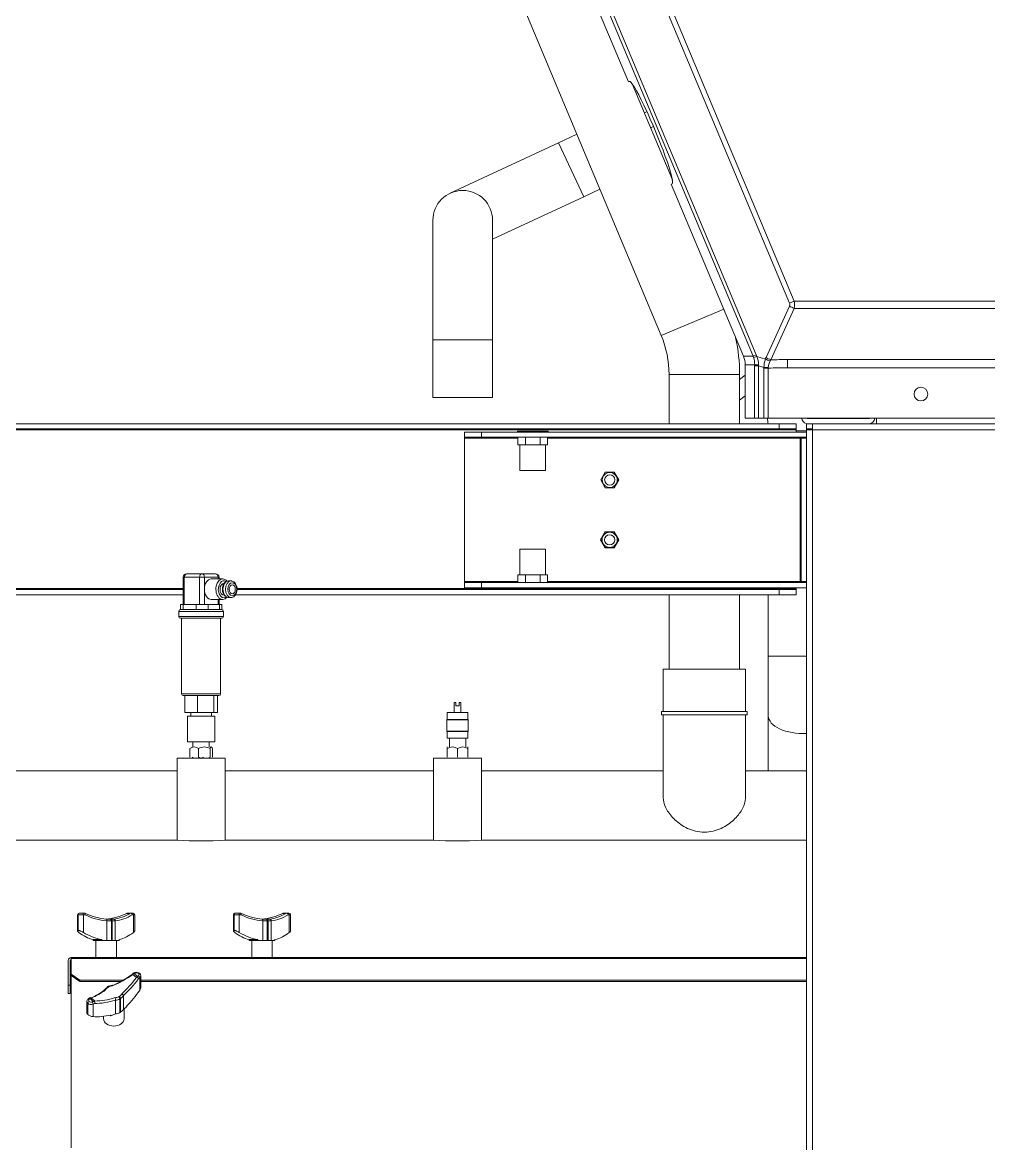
# Model space of a CAD drawing. Header units: millimetres. Extents: x 113490 to 142599, y -20467 to 115.
# Drawn here: x 127129 to 127694, y -7723 to -7068 of the extents above; entities that cross this region are included whole.
import ezdxf

# ---------------------------------------------------------------- set-up
doc = ezdxf.new("R2010")
doc.units = ezdxf.units.MM
doc.layers.add('DV1_0', color=7, linetype='Continuous')

msp = doc.modelspace()

# ---------------------------------------------------------------- linework, layer by layer
at = {"layer": 'DV1_0', "color": 7, "linetype": 'Continuous', "lineweight": 20}
for p, q in [((127130.26, -6242.4), (127557.88, -7262.15)), ((127130.26, -6247.54), (127556.05, -7262.92)), ((127165.4, -6249.35), (127577.37, -7231.81)), ((127168.16, -6248.19), (127580.14, -7230.65)), ((127442.33, -7137.97), (127457.08, -7169.6)), ((127580.14, -7230.65), (127577.37, -7231.81)), ((127868.38, -7230.65), (127580.14, -7230.65)), ((127502.35, -7250.69), (127538.9, -7235.37)), ((127577.38, -7233.5), (127563.65, -7263.58)), ((127580.15, -7234.88), (127566.42, -7264.95)), ((127868.38, -7234.88), (127580.15, -7234.88)), ((127368.81, -7253.37), (127403.71, -7253.37)), ((127556.05, -7262.92), (127550.46, -7262.92)), ((127557.88, -7262.15), (127556.05, -7262.92)), ((127563.27, -7264.58), (127558.23, -7263.09)), ((127882.06, -7264.86), (127576.27, -7264.86)), ((127576.27, -7264.86), (127576.27, -7269.74)), ((127557.02, -7267.82), (127551.44, -7267.82)), ((127557.01, -7268.49), (127557.01, -7299.18)), ((127559.31, -7268.49), (127557.01, -7268.49)), ((127559.31, -7268.49), (127559.31, -7299.18)), ((127562.47, -7269.43), (127559.31, -7268.49)), ((127564.99, -7269.77), (127562.46, -7269.77)), ((127562.46, -7269.77), (127562.46, -7299.18)), ((127564.99, -7269.77), (127564.99, -7299.18)), ((127883.53, -7269.74), (127576.27, -7269.74)), ((127506.97, -7273.65), (127548.23, -7273.65)), ((127581.26, -7305.97), (126676.26, -7305.97)), ((127418.6, -7310.87), (127387.26, -7310.87)), ((127583.66, -7310.87), (127435.92, -7310.87)), ((127581.26, -7306.61), (127587.26, -7306.61)), ((127583.66, -7310.87), (127583.66, -7394.67)), ((127590.86, -7305.97), (127857.66, -7305.97)), ((127590.86, -7305.97), (127590.86, -8175.37)), ((127223.45, -7392.17), (127222.79, -7392.17)), ((127223.45, -7392.17), (127223.45, -7408.11)), ((127232.39, -7392.17), (127223.45, -7392.17)), ((127232.39, -7392.17), (127232.39, -7408.11)), ((127235.21, -7392.17), (127232.39, -7392.17)), ((127235.21, -7392.17), (127235.21, -7399.17)), ((127243.22, -7392.17), (127235.21, -7392.17)), ((127243.22, -7392.17), (127243.22, -7393.17)), ((127243.22, -7392.17), (127243.73, -7392.17)), ((127418.6, -7394.67), (127387.26, -7394.67)), ((127583.66, -7394.67), (127435.92, -7394.67)), ((127222.79, -7398.77), (126948.26, -7398.77)), ((127235.21, -7399.17), (127235.21, -7408.11)), ((127418.26, -7398.77), (127254.25, -7398.77)), ((127581.26, -7398.77), (127436.26, -7398.77)), ((127222.86, -7408.11), (127222.86, -7411.11)), ((127230.31, -7408.11), (127230.31, -7411.11)), ((127237.37, -7408.11), (127237.37, -7411.11)), ((127243.22, -7405.17), (127243.22, -7408.11)), ((127244.04, -7408.11), (127244.04, -7411.11)), ((127246.31, -7412.11), (127220.21, -7412.11)), ((127246.31, -7415.11), (127220.21, -7415.11)), ((127565.01, -7438.28), (127587.26, -7438.28)), ((127244.7, -7460.34), (127221.82, -7460.34)), ((127161.02, -7589.57), (127161.36, -7589.57)), ((127164.4, -7589.57), (127161.36, -7589.57)), ((127164.4, -7589.57), (127164.4, -7599.94)), ((127165.37, -7589.57), (127164.4, -7589.57)), ((127180.77, -7593.21), (127180.77, -7604.57)), ((127181.24, -7604.57), (127181.24, -7593.21)), ((127191.66, -7588.8), (127189.83, -7588.8)), ((127193.67, -7589.57), (127192.92, -7589.57)), ((127193.67, -7599.94), (127193.67, -7589.57)), ((127194.43, -7589.57), (127193.67, -7589.57)), ((127252.2, -7589.57), (127252.55, -7589.57)), ((127255.58, -7589.57), (127252.55, -7589.57)), ((127255.58, -7589.57), (127255.58, -7599.94)), ((127256.55, -7589.57), (127255.58, -7589.57)), ((127271.96, -7593.21), (127271.96, -7604.57)), ((127272.43, -7604.57), (127272.43, -7593.21)), ((127282.84, -7588.8), (127281.02, -7588.8)), ((127284.86, -7589.57), (127284.11, -7589.57)), ((127284.86, -7599.94), (127284.86, -7589.57)), ((127285.62, -7589.57), (127284.86, -7589.57)), ((127157.21, -7616.17), (127157.31, -7616.17)), ((127587.26, -7615.07), (127157.31, -7615.07)), ((127195.39, -7626.29), (127193.31, -7624.45)), ((127194.83, -7623.66), (127194.2, -7623.89)), ((127194.2, -7623.89), (127196.13, -7625.6)), ((127196.13, -7625.6), (127196.59, -7625.22)), ((127197.36, -7626.38), (127196.68, -7626.95)), ((127197.36, -7633.71), (127197.36, -7626.38)), ((127168.29, -7638.57), (127167.83, -7638.95)), ((127170.22, -7640.27), (127168.29, -7638.57)), ((127169.03, -7638.2), (127171.12, -7640.04)), ((127185.75, -7638.8), (127185.75, -7646.83)), ((127186.18, -7646.59), (127186.18, -7638.55)), ((127169.6, -7640.51), (127170.22, -7640.27)), ((127170.99, -7641.5), (127170.06, -7641.84)), ((127170.06, -7641.84), (127170.06, -7649.17))]:
    msp.add_line(p, q, dxfattribs=at)
at = {"layer": 'DV1_0', "color": 7, "linetype": 'Continuous', "lineweight": 15}
for p, q in [((127130.26, -6260.87), (127483.14, -7102.39)), ((127145.3, -6399.23), (127502.35, -7250.69)), ((127483.14, -7102.39), (127483.71, -7102.13)), ((127508.92, -7159.68), (127485.42, -7103.63)), ((127493.99, -7119.84), (127492.48, -7120.47)), ((127453, -7133), (127442.33, -7137.97)), ((127496.16, -7129.25), (127497.85, -7128.54)), ((127442.33, -7137.97), (127378.89, -7167.55)), ((127457.08, -7169.6), (127466.5, -7165.21)), ((127508.26, -7162.29), (127508.82, -7162.02)), ((127508.26, -7162.29), (127550.46, -7262.92)), ((127403.71, -7194.49), (127457.08, -7169.6)), ((127368.81, -7183.37), (127368.81, -7253.37)), ((127403.71, -7253.37), (127403.71, -7183.37)), ((127368.81, -7253.37), (127368.81, -7286.97)), ((127403.71, -7286.97), (127403.71, -7253.37)), ((127551.44, -7299.18), (127551.44, -7267.82)), ((127506.97, -7273.65), (127506.97, -7302.37)), ((127548.23, -7302.37), (127548.23, -7273.65)), ((127551.44, -7273.88), (127548.23, -7276.45)), ((127368.81, -7286.97), (127403.71, -7286.97)), ((127548.23, -7288.64), (127551.44, -7286.07)), ((127571.26, -7302.37), (126686.26, -7302.37)), ((127571.26, -7305.37), (126686.26, -7305.37)), ((127551.44, -7299.18), (127557.01, -7299.18)), ((127557.01, -7299.18), (127559.31, -7299.18)), ((127559.31, -7299.18), (127562.46, -7299.18)), ((127562.46, -7299.18), (127564.99, -7299.18)), ((127883.53, -7299.18), (127564.99, -7299.18)), ((127571.26, -7305.37), (127571.26, -7302.37)), ((127571.26, -7302.37), (127581.26, -7302.37)), ((127581.26, -7305.37), (127571.26, -7305.37)), ((127581.26, -7302.37), (127581.26, -7305.37)), ((127581.26, -7305.97), (127581.26, -7305.37)), ((127584.84, -7300.16), (127584.43, -7299.18)), ((127587.26, -7302.37), (127587.26, -7305.37)), ((127587.26, -7302.37), (127590.86, -7302.37)), ((127587.26, -7305.37), (127587.26, -7305.97)), ((127587.26, -7305.37), (127590.26, -7305.37)), ((127587.26, -7305.37), (127590.86, -7305.37)), ((127623.66, -7299.37), (127588.16, -7299.37)), ((127590.86, -7305.37), (127590.26, -7305.37)), ((127590.26, -7305.37), (127590.26, -7305.97)), ((127590.86, -7305.97), (127590.86, -7302.37)), ((127590.86, -7302.37), (127857.66, -7302.37)), ((127599.21, -7299.18), (127599.21, -7299.37)), ((127604.24, -7299.18), (127604.24, -7299.37)), ((127614.29, -7299.18), (127614.29, -7299.37)), ((127619.31, -7299.18), (127619.31, -7299.37)), ((127628.26, -7299.18), (127628.26, -7302.37)), ((127387.26, -7310.27), (127387.26, -7307.27)), ((127387.26, -7307.27), (127397.26, -7307.27)), ((127387.26, -7310.87), (127387.26, -7310.27)), ((127397.26, -7310.27), (127387.26, -7310.27)), ((127387.26, -7394.67), (127387.26, -7310.87)), ((127587.26, -7307.27), (127397.26, -7307.27)), ((127397.26, -7307.27), (127397.26, -7310.27)), ((127587.26, -7310.27), (127397.26, -7310.27)), ((127418.26, -7307.27), (127418.26, -7306.77)), ((127418.26, -7306.77), (127422.76, -7306.77)), ((127418.6, -7310.27), (127418.6, -7314.77)), ((127422.76, -7307.27), (127422.76, -7306.77)), ((127422.76, -7306.77), (127431.76, -7306.77)), ((127422.93, -7310.27), (127422.93, -7314.77)), ((127431.59, -7310.27), (127431.59, -7314.77)), ((127431.76, -7307.27), (127431.76, -7306.77)), ((127431.76, -7306.77), (127436.26, -7306.77)), ((127435.92, -7310.27), (127435.92, -7314.77)), ((127436.26, -7307.27), (127436.26, -7306.77)), ((127581.26, -7307.27), (127581.26, -7305.97)), ((127583.66, -7310.27), (127583.66, -7310.87)), ((127584.26, -7310.87), (127583.66, -7310.87)), ((127584.26, -7310.87), (127584.26, -7394.67)), ((127587.26, -7310.87), (127584.26, -7310.87)), ((127587.26, -7305.97), (127590.86, -7305.97)), ((127587.26, -7305.97), (127587.26, -8175.37)), ((127418.6, -7314.77), (127420.77, -7314.77)), ((127419.76, -7314.77), (127419.76, -7329.77)), ((127420.77, -7314.77), (127422.93, -7314.77)), ((127422.93, -7314.77), (127427.26, -7314.77)), ((127427.26, -7314.77), (127431.59, -7314.77)), ((127431.59, -7314.77), (127433.76, -7314.77)), ((127433.76, -7314.77), (127435.92, -7314.77)), ((127434.76, -7329.77), (127434.76, -7314.77)), ((127419.76, -7329.77), (127434.76, -7329.77)), ((127469.61, -7330.68), (127466.96, -7335.27)), ((127467.07, -7335.27), (127469.66, -7330.77)), ((127474.91, -7330.68), (127469.61, -7330.68)), ((127469.66, -7330.77), (127474.86, -7330.77)), ((127474.86, -7330.77), (127477.46, -7335.27)), ((127477.56, -7335.27), (127474.91, -7330.68)), ((127466.96, -7335.27), (127469.61, -7339.86)), ((127469.66, -7339.77), (127467.07, -7335.27)), ((127477.46, -7335.27), (127474.86, -7339.77)), ((127474.91, -7339.86), (127477.56, -7335.27)), ((127469.61, -7339.86), (127474.91, -7339.86)), ((127474.86, -7339.77), (127469.66, -7339.77)), ((127469.55, -7365.68), (127466.9, -7370.27)), ((127466.9, -7370.27), (127469.55, -7374.86)), ((127467, -7370.27), (127469.6, -7365.77)), ((127469.6, -7374.77), (127467, -7370.27)), ((127474.85, -7365.68), (127469.55, -7365.68)), ((127469.6, -7365.77), (127474.79, -7365.77)), ((127474.79, -7365.77), (127477.39, -7370.27)), ((127477.39, -7370.27), (127474.79, -7374.77)), ((127477.5, -7370.27), (127474.85, -7365.68)), ((127474.85, -7374.86), (127477.5, -7370.27)), ((127434.76, -7375.77), (127419.76, -7375.77)), ((127419.76, -7375.77), (127419.76, -7390.77)), ((127434.76, -7390.77), (127434.76, -7375.77)), ((127469.55, -7374.86), (127474.85, -7374.86)), ((127474.79, -7374.77), (127469.6, -7374.77)), ((127224.79, -7390.17), (127233.72, -7390.17)), ((127233.72, -7390.17), (127241.73, -7390.17)), ((127222.79, -7392.17), (127222.79, -7408.11)), ((127245.92, -7393.17), (127239.22, -7393.17)), ((127243.73, -7393.17), (127243.73, -7392.17)), ((127250.76, -7394.33), (127249.27, -7394.33)), ((127387.26, -7395.27), (127387.26, -7394.67)), ((127387.26, -7398.27), (127387.26, -7395.27)), ((127387.26, -7395.27), (127397.26, -7395.27)), ((127587.26, -7395.27), (127397.26, -7395.27)), ((127397.26, -7395.27), (127397.26, -7398.27)), ((127420.76, -7390.77), (127418.6, -7390.77)), ((127418.6, -7395.27), (127418.6, -7390.77)), ((127422.93, -7390.77), (127420.76, -7390.77)), ((127422.93, -7395.27), (127422.93, -7390.77)), ((127427.26, -7390.77), (127422.93, -7390.77)), ((127431.59, -7390.77), (127427.26, -7390.77)), ((127433.76, -7390.77), (127431.59, -7390.77)), ((127431.59, -7395.27), (127431.59, -7390.77)), ((127435.92, -7390.77), (127433.76, -7390.77)), ((127435.92, -7395.27), (127435.92, -7390.77)), ((127583.66, -7394.67), (127583.66, -7395.27)), ((127584.26, -7394.67), (127583.66, -7394.67)), ((127587.26, -7394.67), (127584.26, -7394.67)), ((127222.79, -7399.37), (126948.26, -7399.37)), ((127222.79, -7402.37), (126948.26, -7402.37)), ((127571.26, -7402.37), (127253.41, -7402.37)), ((127571.26, -7399.37), (127254.32, -7399.37)), ((127397.26, -7398.27), (127387.26, -7398.27)), ((127587.26, -7398.27), (127397.26, -7398.27)), ((127418.26, -7398.27), (127418.26, -7398.77)), ((127422.76, -7398.77), (127418.26, -7398.77)), ((127422.76, -7398.27), (127422.76, -7398.77)), ((127431.76, -7398.77), (127422.76, -7398.77)), ((127431.76, -7398.27), (127431.76, -7398.77)), ((127436.26, -7398.77), (127431.76, -7398.77)), ((127436.26, -7398.27), (127436.26, -7398.77)), ((127506.97, -7402.37), (127506.97, -7445.97)), ((127548.23, -7445.97), (127548.23, -7402.37)), ((127565.01, -7402.37), (127565.01, -7438.28)), ((127571.26, -7402.37), (127571.26, -7399.37)), ((127571.26, -7399.37), (127581.26, -7399.37)), ((127581.26, -7402.37), (127571.26, -7402.37)), ((127581.26, -7398.77), (127581.26, -7398.27)), ((127581.26, -7399.37), (127581.26, -7398.77)), ((127581.26, -7399.37), (127581.26, -7402.37)), ((127221.2, -7408.11), (127222.86, -7408.11)), ((127221.2, -7408.11), (127221.2, -7411.11)), ((127222.86, -7408.11), (127230.31, -7408.11)), ((127230.31, -7408.11), (127237.37, -7408.11)), ((127237.37, -7408.11), (127244.04, -7408.11)), ((127239.22, -7405.17), (127245.92, -7405.17)), ((127243.73, -7408.11), (127243.73, -7405.17)), ((127245.32, -7408.11), (127244.04, -7408.11)), ((127245.32, -7411.11), (127245.32, -7408.11)), ((127249.27, -7404.01), (127250.76, -7404.01)), ((127220.21, -7412.11), (127220.21, -7415.11)), ((127221.2, -7411.11), (127221.28, -7411.11)), ((127245.31, -7416.11), (127221.21, -7416.11)), ((127221.28, -7411.11), (127233.32, -7411.11)), ((127221.82, -7416.11), (127221.82, -7460.34)), ((127233.32, -7411.11), (127234.51, -7411.11)), ((127234.51, -7411.11), (127245.31, -7411.11)), ((127244.7, -7460.34), (127244.7, -7416.11)), ((127245.32, -7411.11), (127245.31, -7411.11)), ((127246.31, -7415.11), (127246.31, -7412.11)), ((127565.01, -7438.28), (127565.01, -7473.28)), ((127551.6, -7445.97), (127503.6, -7445.97)), ((127503.6, -7445.97), (127503.6, -7470.65)), ((127551.6, -7470.65), (127551.6, -7445.97)), ((127243.7, -7461.34), (127222.82, -7461.34)), ((127223.76, -7461.34), (127223.76, -7471.34)), ((127231.2, -7461.34), (127231.2, -7471.34)), ((127240.71, -7461.34), (127240.71, -7471.34)), ((127242.76, -7461.34), (127242.76, -7471.34)), ((127381.26, -7465.34), (127382.26, -7465.34)), ((127381.26, -7465.34), (127381.26, -7471.34)), ((127382.26, -7465.34), (127382.26, -7467.34)), ((127382.26, -7467.34), (127384.26, -7467.34)), ((127384.26, -7467.34), (127384.26, -7465.34)), ((127385.26, -7465.34), (127384.26, -7465.34)), ((127385.26, -7471.34), (127385.26, -7465.34)), ((127231.2, -7471.34), (127223.76, -7471.34)), ((127241.26, -7473.34), (127225.26, -7473.34)), ((127225.26, -7473.34), (127225.26, -7488.34)), ((127227.26, -7471.34), (127227.26, -7473.34)), ((127227.26, -7471.34), (127227.26, -7473.34)), ((127240.71, -7471.34), (127231.2, -7471.34)), ((127239.26, -7473.34), (127239.26, -7471.34)), ((127239.26, -7473.34), (127239.26, -7471.34)), ((127242.76, -7471.34), (127240.71, -7471.34)), ((127241.26, -7488.34), (127241.26, -7473.34)), ((127377.26, -7475.34), (127377.01, -7475.59)), ((127389.51, -7475.59), (127377.01, -7475.59)), ((127377.01, -7475.59), (127377.01, -7482.09)), ((127389.26, -7471.34), (127377.26, -7471.34)), ((127377.26, -7471.34), (127377.26, -7475.34)), ((127389.26, -7475.34), (127377.26, -7475.34)), ((127389.26, -7475.34), (127389.26, -7471.34)), ((127389.51, -7475.59), (127389.26, -7475.34)), ((127389.51, -7482.09), (127389.51, -7475.59)), ((127552.6, -7470.65), (127502.6, -7470.65)), ((127502.6, -7470.65), (127502.6, -7472.65)), ((127552.6, -7472.65), (127502.6, -7472.65)), ((127503.6, -7472.65), (127503.6, -7521.58)), ((127551.6, -7521.53), (127551.6, -7472.65)), ((127552.6, -7472.65), (127552.6, -7470.65)), ((127565.01, -7473.28), (127565.01, -7505.47)), ((127389.51, -7482.09), (127377.01, -7482.09)), ((127377.01, -7482.09), (127377.26, -7482.34)), ((127389.26, -7482.34), (127377.26, -7482.34)), ((127377.26, -7482.34), (127377.26, -7486.34)), ((127389.26, -7482.34), (127389.51, -7482.09)), ((127389.26, -7486.34), (127389.26, -7482.34)), ((127241.26, -7488.34), (127225.26, -7488.34)), ((127228.5, -7488.34), (127228.5, -7491.34)), ((127238.02, -7491.34), (127238.02, -7488.34)), ((127389.26, -7486.34), (127377.26, -7486.34)), ((127378.5, -7486.34), (127378.5, -7491.34)), ((127388.02, -7491.34), (127388.02, -7486.34)), ((127226.61, -7492.34), (127226.61, -7497.34)), ((127231.81, -7492.34), (127231.81, -7497.34)), ((127238.47, -7492.34), (127238.47, -7497.34)), ((127239.91, -7492.34), (127239.91, -7497.34)), ((127377.26, -7491.34), (127377.2, -7491.41)), ((127377.2, -7492.34), (127377.2, -7491.41)), ((127377.2, -7492.34), (127377.2, -7497.34)), ((127383.26, -7492.34), (127383.26, -7497.34)), ((127389.32, -7492.34), (127389.32, -7491.41)), ((127389.32, -7492.34), (127389.32, -7497.34)), ((127247.26, -7497.97), (127219.26, -7497.97)), ((127219.26, -7497.97), (127219.26, -7545.98)), ((127247.26, -7545.97), (127247.26, -7497.97)), ((127397.26, -7497.97), (127369.26, -7497.97)), ((127369.26, -7497.97), (127369.26, -7545.98)), ((127397.26, -7545.97), (127397.26, -7497.97)), ((127219.26, -7505.47), (127097.26, -7505.47)), ((127369.26, -7505.47), (127247.26, -7505.47)), ((127503.6, -7505.47), (127397.26, -7505.47)), ((127587.26, -7505.47), (127551.6, -7505.47)), ((127219.44, -7545.97), (127097.24, -7545.97)), ((127369.44, -7545.97), (127247.24, -7545.97)), ((127587.26, -7545.97), (127397.24, -7545.97)), ((127161.02, -7589.57), (127161.02, -7598.97)), ((127161.36, -7598.69), (127161.36, -7589.57)), ((127162.22, -7588.57), (127162.02, -7588.57)), ((127162.22, -7588.57), (127164.02, -7588.57)), ((127164.02, -7588.57), (127164.67, -7588.57)), ((127178.09, -7593.13), (127178.09, -7593.11)), ((127178.09, -7593.13), (127178.09, -7604.57)), ((127183.06, -7593.11), (127183.06, -7593.13)), ((127183.06, -7593.13), (127183.06, -7604.57)), ((127190.77, -7588.57), (127192.47, -7588.57)), ((127192.47, -7588.57), (127192.98, -7588.57)), ((127192.98, -7588.57), (127193.43, -7588.57)), ((127194.43, -7598.97), (127194.43, -7589.57)), ((127252.2, -7589.57), (127252.2, -7598.97)), ((127252.55, -7598.69), (127252.55, -7589.57)), ((127253.41, -7588.57), (127253.2, -7588.57)), ((127253.41, -7588.57), (127255.21, -7588.57)), ((127255.21, -7588.57), (127255.86, -7588.57)), ((127269.28, -7593.13), (127269.28, -7593.11)), ((127269.28, -7593.13), (127269.28, -7604.57)), ((127274.25, -7593.11), (127274.25, -7593.13)), ((127274.25, -7593.13), (127274.25, -7604.57)), ((127281.96, -7588.57), (127283.65, -7588.57)), ((127283.65, -7588.57), (127284.16, -7588.57)), ((127284.16, -7588.57), (127284.62, -7588.57)), ((127285.62, -7598.97), (127285.62, -7589.57)), ((127170.17, -7604.57), (127170.17, -7604.06)), ((127170.17, -7604.06), (127175.23, -7604.06)), ((127170.17, -7604.57), (127172.7, -7604.57)), ((127171.72, -7604.57), (127171.72, -7614.57)), ((127172.7, -7604.57), (127175.23, -7604.57)), ((127175.23, -7604.06), (127175.23, -7604.57)), ((127175.23, -7604.57), (127178.09, -7604.57)), ((127180.77, -7604.57), (127178.09, -7604.57)), ((127181.01, -7604.57), (127180.77, -7604.57)), ((127181.24, -7604.57), (127181.01, -7604.57)), ((127183.06, -7604.57), (127181.24, -7604.57)), ((127183.06, -7604.57), (127185.28, -7604.57)), ((127183.72, -7614.57), (127183.72, -7604.57)), ((127185.28, -7604.06), (127185.28, -7604.57)), ((127261.36, -7604.57), (127261.36, -7604.06)), ((127261.36, -7604.06), (127266.42, -7604.06)), ((127261.36, -7604.57), (127263.89, -7604.57)), ((127262.91, -7604.57), (127262.91, -7614.57)), ((127263.89, -7604.57), (127266.42, -7604.57)), ((127266.42, -7604.06), (127266.42, -7604.57)), ((127266.42, -7604.57), (127269.28, -7604.57)), ((127271.96, -7604.57), (127269.28, -7604.57)), ((127272.19, -7604.57), (127271.96, -7604.57)), ((127272.43, -7604.57), (127272.19, -7604.57)), ((127274.25, -7604.57), (127272.43, -7604.57)), ((127274.25, -7604.57), (127276.46, -7604.57)), ((127274.91, -7614.57), (127274.91, -7604.57)), ((127276.46, -7604.06), (127276.46, -7604.57)), ((127155.61, -7630.67), (127155.61, -7616.27)), ((127156.71, -7630.67), (127156.71, -7616.27)), ((127157.21, -7616.17), (127157.21, -7615.67)), ((127157.21, -7615.67), (127157.31, -7615.67)), ((127157.21, -7725.82), (127157.21, -7616.17)), ((127157.31, -7614.57), (127587.26, -7614.57)), ((127157.31, -7615.07), (127157.31, -7614.57)), ((127157.31, -7615.07), (127157.31, -7624.4)), ((127157.31, -7624.4), (127162.31, -7627.93)), ((127157.31, -7625.18), (127157.31, -7624.4)), ((127162.31, -7628.71), (127157.31, -7625.18)), ((127194.48, -7623.43), (127193.42, -7623.82)), ((127197.95, -7631.95), (127197.95, -7625.24)), ((127155.61, -7630.67), (127156.71, -7630.67)), ((127155.61, -7635.67), (127155.61, -7630.67)), ((127156.71, -7630.67), (127156.71, -7635.67)), ((127162.31, -7627.93), (127187.57, -7627.93)), ((127162.31, -7627.93), (127162.31, -7628.71)), ((127162.31, -7628.71), (127186.19, -7628.71)), ((127178.81, -7631.61), (127178.38, -7631.85)), ((127197.95, -7627.93), (127587.26, -7627.93)), ((127197.95, -7628.71), (127587.26, -7628.71)), ((127156.71, -7635.67), (127155.61, -7635.67)), ((127167.65, -7638.51), (127167.19, -7638.89)), ((127183.16, -7639.5), (127183.16, -7639.48)), ((127183.16, -7639.5), (127183.16, -7647.59)), ((127187.79, -7636.86), (127187.79, -7636.88)), ((127187.79, -7636.88), (127187.79, -7644.96)), ((127166.47, -7640.34), (127166.47, -7647.05)), ((127166.95, -7647.83), (127166.95, -7641.38)), ((127187.79, -7644.96), (127189.79, -7643.3)), ((127188.21, -7650.47), (127188.21, -7644.61)), ((127189.79, -7642.93), (127189.79, -7643.3)), ((127176.21, -7649), (127176.21, -7650.47)), ((127180.09, -7648.31), (127180.42, -7648.6)), ((127180.42, -7648.6), (127183.16, -7647.59)), ((127180.42, -7648.24), (127180.42, -7648.6)), ((127185.96, -7646.71), (127185.75, -7646.83)), ((127186.18, -7646.59), (127185.96, -7646.71))]:
    msp.add_line(p, q, dxfattribs=at)
for centre, radius in [((127654.26, -7284.99), 4), ((127472.26, -7335.27), 4.4), ((127472.26, -7335.27), 3), ((127472.2, -7370.27), 4.4), ((127472.2, -7370.27), 3)]:
    msp.add_circle(centre, radius, dxfattribs=at)
for centre, radius, start, end in [((127386.26, -7183.37), 17.45, 0, 180), ((127447.6, -7273.65), 59.37, 0, 22.75), ((127447.6, -7273.65), 100.63, 0, 12.44326), ((127538.66, -7267.85), 12.78, 0.09976, 22.65793), ((127515.63, -7306.61), 49.37, 4.92809, 8.65705), ((127588.16, -7298.77), 3.6, 202.75, 270), ((127588.16, -7298.77), 0.6, 223.10294, 270), ((127590.86, -7305.97), 0.6, 90, 94.67948), ((127623.66, -7298.77), 3.6, 270, 353.46067), ((127623.66, -7298.77), 0.6, 270, 316.89706), ((127224.79, -7392.17), 2, 90, 180), ((127241.73, -7392.17), 2, 0, 90), ((127221.21, -7412.11), 1, 90, 180), ((127221.21, -7415.11), 1, 180, 270), ((127245.31, -7412.11), 1, 0, 90), ((127245.31, -7415.11), 1, 270, 0), ((127222.82, -7460.34), 1, 180, 270), ((127243.7, -7460.34), 1, 270, 0), ((127229.21, -7495.53), 4.11, 50.69595, 129.30405), ((127235.14, -7497.86), 6.44, 58.88853, 121.11147), ((127380.23, -7496.85), 5.43, 56.05197, 123.94803), ((127380.23, -7496.85), 5.43, 56.05197, 123.94803), ((127386.29, -7496.85), 5.43, 56.05197, 123.94803), ((127386.29, -7496.85), 5.43, 56.05197, 123.94803), ((127231.38, -7491.83), 6.44, 238.88853, 253.33559), ((127235.14, -7491.83), 6.44, 238.88853, 257.56123), ((127231.38, -7491.83), 6.44, 282.43877, 301.11147), ((127235.14, -7491.83), 6.44, 286.66441, 301.11147), ((127233.26, -7294.37), 251.99, 266.81517, 273.18483), ((127383.26, -7294.37), 251.99, 266.81517, 273.18483), ((127162.02, -7589.57), 1, 90, 180), ((127164.68, -7592.7), 4.13, 81.36531, 90.03412), ((127180.99, -7540.77), 51.45, 266.6189, 269.15355), ((127180.46, -7566.16), 26.05, 269.50235, 270.49765), ((127190.46, -7589.54), 0.972, 108.82965, 130.659), ((127190.77, -7592.7), 4.13, 89.96588, 98.63469), ((127192.84, -7591.7), 3.13, 100.29874, 112.238), ((127192.47, -7588.97), 0.402, 90.68998, 117.95158), ((127191.66, -7589.72), 1.27, 6.93209, 60.60613), ((127193.43, -7589.57), 1, 0, 90), ((127253.2, -7589.57), 1, 90, 180), ((127255.86, -7592.7), 4.13, 81.36531, 90.03412), ((127272.18, -7540.77), 51.45, 266.6189, 269.15355), ((127271.65, -7566.16), 26.05, 269.50235, 270.49765), ((127281.65, -7589.54), 0.972, 108.82965, 130.659), ((127281.96, -7592.7), 4.13, 89.96588, 98.63469), ((127284.03, -7591.7), 3.13, 100.29874, 112.238), ((127283.66, -7588.97), 0.402, 90.68998, 117.95158), ((127282.85, -7589.72), 1.27, 6.93209, 60.60613), ((127284.62, -7589.57), 1, 0, 90), ((127157.31, -7616.27), 1.7, 90, 180), ((127157.31, -7616.27), 0.6, 99.59407, 180), ((127197.33, -7626.12), 4.35, 149.59165, 157.43423), ((127194.1, -7629.47), 5.58, 88.99412, 95.44786), ((127195.52, -7626.15), 2.92, 50.86088, 110.82254), ((127197.89, -7632.18), 6.4, 107.07826, 112.94627), ((127214.45, -7630.74), 19.02, 164.33434, 165.79279), ((127194.93, -7627.58), 1.86, 19.97194, 54.51894), ((127196.27, -7625.13), 1.65, 356.76081, 49.15916), ((127179.98, -7635.56), 3.81, 117.12667, 151.41794), ((127181.83, -7636.92), 6.11, 94.90068, 122.48472), ((127169.29, -7640.49), 2.58, 110.73622, 129.65501), ((127179.55, -7639.35), 3.61, 357.91133, 20.87457), ((127168.41, -7641.58), 1.47, 116.18713, 172.13307), ((127170.12, -7646.52), 6.24, 83.29018, 89.05966), ((127173.8, -7642.9), 3.92, 133.18792, 138.77265), ((127169.11, -7641.12), 1.92, 348.57811, 24.69174), ((127170.76, -7643.26), 5.95, 230.15569, 263.25471)]:
    msp.add_arc(centre, radius, start, end, dxfattribs=at)
at = {"layer": 'DV1_0', "color": 7, "linetype": 'Continuous', "lineweight": 20}
for centre, radius, start, end in [((127567.97, -7232.78), 12.35, 350.21661, 9.91881), ((127545.16, -7267.5), 11.82, 19.12744, 22.80897), ((127544.34, -7267.77), 12.68, 359.77696, 19.07771), ((127545.55, -7268.38), 13.75, 1.95379, 22.64872), ((127576.75, -7269.29), 14.29, 160.72255, 180.53416), ((127575.11, -7270.06), 10.12, 153.8225, 177.02686), ((127570.18, -7267.68), 4.65, 144.09723, 153.37596), ((127569.24, -7269.78), 4.24, 176.65829, 179.85873), ((127576.27, -9208.97), 1939.23, 90, 90.33327), ((127181.63, -7515.89), 77.32, 267.37461, 269.36203), ((127180.8, -7581.2), 11.01, 269.39831, 277.10398), ((127181.01, -7566.46), 26.75, 269.50235, 270.49765), ((127181.33, -7573.67), 19.54, 269.72502, 275.0745), ((127272.82, -7515.89), 77.32, 267.37461, 269.36203), ((127271.99, -7581.2), 11.01, 269.39831, 277.10398), ((127272.19, -7566.46), 26.75, 269.50235, 270.49765), ((127272.52, -7573.67), 19.54, 269.72502, 275.0745), ((127180.13, -7634.53), 2.8, 116.51884, 155.19632), ((127181.86, -7636.42), 5.31, 93.88239, 118.88543), ((127183, -7633.53), 4.54, 269.04588, 297.96239), ((127182.95, -7633.6), 5.91, 272.0304, 298.28922), ((127184.22, -7634.81), 2.82, 298.11166, 338.47675), ((127184.4, -7635.23), 3.77, 298.22168, 334.13828)]:
    msp.add_arc(centre, radius, start, end, dxfattribs=at)
at = {"layer": 'DV1_0', "color": 7, "linetype": 'Continuous', "lineweight": 15}
for centre, major_axis, ratio, start_param, end_param in [((127496.26, -7132.07), (12.55, -29.95), 0.08742, 0.003461, 3.145054), ((127239.22, -7399.17), (0, -6), 0.667458, 3.141593, 4.712389), ((127245.92, -7399.17), (0, 6), 0.667458, 0, 3.807547), ((127246.66, -7399.17), (0, -3.5), 0.667458, 3.141593, 6.283185), ((127245.92, -7399.17), (0, 6), 0.667458, 5.616559, 6.283185), ((127239.22, -7399.17), (0, 6), 0.667458, 1.570796, 3.141593), ((127180.71, -7555.04), (0, -38.17), 0.943484, 5.842922, 6.210405), ((127180.33, -7555.04), (0, -37.17), 0.946345, 5.851461, 6.215574), ((127175.11, -7555.04), (0, -37.17), 0.946345, 0.067611, 0.431724), ((127271.9, -7555.04), (0, -38.17), 0.943484, 5.842922, 6.210405), ((127271.52, -7555.04), (0, -37.17), 0.946345, 5.851461, 6.215574), ((127266.3, -7555.04), (0, -37.17), 0.946345, 0.067611, 0.431724), ((127174.56, -7569.26), (0, -35.31), 0.730854, 5.765089, 6.11244), ((127180.89, -7569.26), (0, -35.31), 0.943484, 5.765186, 6.11244), ((127180.89, -7569.26), (0, -35.31), 0.730854, 0.170745, 0.518096), ((127265.74, -7569.26), (0, -35.31), 0.730854, 5.765089, 6.11244), ((127272.08, -7569.26), (0, -35.31), 0.943484, 5.765186, 6.11244), ((127272.08, -7569.26), (0, -35.31), 0.730854, 0.170745, 0.518096), ((127178.76, -7605.11), (-31.45, -22.66), 0.618524, 1.224359, 1.591842), ((127179.23, -7605.74), (30.79, 21.88), 0.619673, 4.365256, 4.729369), ((127194.83, -7624.37), (0.348, -0.938), 0.328624, 2.295512, 3.140959), ((127179.23, -7605.74), (-19.56, -32.15), 0.452258, 0.499764, 0.863877), ((127178.87, -7632.73), (0.488, -0.873), 0.447182, 3.130449, 3.806553), ((127179.3, -7632.48), (0.497, -0.868), 0.436899, 2.231347, 3.129935), ((127178.46, -7605.28), (-20.21, -32.92), 0.45506, 0.501147, 0.860092), ((127168.7, -7639.03), (0.321, -0.947), 0.782703, 2.316413, 3.142082), ((127185.83, -7621.62), (-18.69, -30.45), 0.45506, 1.103617, 1.450968), ((127183.05, -7643.83), (5, 0), 0.707107, 5.387721, 5.955648), ((127185.83, -7621.62), (-29.09, -20.96), 0.618524, 0.63358, 0.980834), ((127182.21, -7650.47), (6, 0), 0.707107, 3.141593, 6.283185), ((127182.62, -7644.07), (5, 0), 0.707107, 4.819794, 5.387721)]:
    msp.add_ellipse(centre, major_axis=major_axis, ratio=ratio, start_param=start_param, end_param=end_param, dxfattribs=at)
at = {"layer": 'DV1_0', "color": 7, "linetype": 'Continuous', "lineweight": 20}
for centre, major_axis, ratio, start_param, end_param in [((127569.09, -7231.72), (-8.45, 1.25), 0.475082, 3.004965, 3.420895), ((127580.15, -7232.34), (5.46, -2.49), 0.390519, 4.36635, 4.888796), ((127560.08, -7262.31), (-3.78, -1.31), 0.036385, 0.089348, 1.048346), ((127546.94, -7266.74), (-5.3, 12.63), 0.866025, 4.639561, 4.712406), ((127571.12, -7268.36), (-3.61, 8.61), 0.866025, 0.67314, 0.796559), ((127566.03, -7263.42), (5.72, -1.8), 0.349046, 4.320395, 4.820402), ((127566.42, -7262.42), (5.46, -2.49), 0.39052, 4.366351, 4.888796), ((127576.27, -7688.22), (-467.13, 0), 0.906308, 4.71239, 4.733494), ((127559.52, -7268.49), (0, 26.53), 0.094445, 1.545688, 1.57082), ((127561, -7267.82), (-4, 0.01), 0.025012, 0.094616, 1.128835), ((127562.8, -7267.99), (-0.75, 22.44), 0.156257, 1.562014, 1.587877), ((127569.7, -7269.77), (0, 7.99), 0.906308, 1.527453, 1.57086), ((127565, -7269.43), (6, -0.24), 0.018332, 4.276417, 4.713176), ((127224.79, -7392.17), (0, 2), 0.667458, 0, 1.570796), ((127233.72, -7392.17), (0, -2), 0.667458, 3.141593, 4.712389), ((127233.72, -7392.17), (0, -2), 0.744648, 1.570796, 3.141593), ((127241.73, -7392.17), (0, -2), 0.744648, 1.570796, 3.141593), ((127246.66, -7399.17), (0, -5), 0.667458, 2.727193, 6.283185), ((127249.27, -7399.17), (0, -4.84), 0.667458, 3.141593, 6.283185), ((127250.76, -7399.17), (0, -4.84), 0.667458, 3.141593, 6.283185), ((127246.66, -7399.17), (0, -5), 0.667458, 0, 0.441429), ((127250.76, -7399.17), (0, -4.84), 0.667458, 0, 0.003749), ((127585.64, -7473.28), (-20.63, 0), 0.5, 0, 1.649452), ((127164.02, -7589.57), (0, -1), 0.377156, 1.570796, 3.141593), ((127180.23, -7593.21), (-0.009, -1), 0.54693, 1.575547, 3.146343), ((127180.69, -7593.21), (0.009, -1), 0.54693, 1.566046, 3.136842), ((127180.33, -7555.04), (0, -37.17), 0.727994, 0.067611, 0.431724), ((127181.03, -7555.04), (0, -38.17), 0.730854, 0.07278, 0.440263), ((127192.98, -7589.57), (0, -1), 0.696635, 1.570796, 3.141593), ((127255.21, -7589.57), (0, -1), 0.377156, 1.570796, 3.141593), ((127271.41, -7593.21), (-0.009, -1), 0.54693, 1.575547, 3.146343), ((127271.88, -7593.21), (0.009, -1), 0.54693, 1.566046, 3.136842), ((127271.52, -7555.04), (0, -37.17), 0.727994, 0.067611, 0.431724), ((127272.22, -7555.04), (0, -38.17), 0.730854, 0.07278, 0.440263), ((127284.16, -7589.57), (0, -1), 0.696635, 1.570796, 3.141593), ((127185.2, -7611.01), (-19.56, -32.15), 0.452258, 0.999099, 1.363212), ((127195.52, -7624.6), (1.5, 0), 0.707107, 0.675386, 2.054142), ((127195.45, -7624.53), (-1.5, 0), 0.707107, 2.438115, 3.735434), ((127196.59, -7625.92), (0.64, -0.768), 0.539237, 0.574175, 2.144971), ((127195.45, -7625.24), (-2.5, 0), 0.707107, 2.438115, 3.146199), ((127178.87, -7632.73), (0.488, -0.873), 0.447182, 2.235757, 3.130449), ((127179.09, -7605.62), (-24.6, -27.86), 0.551896, 1.004813, 1.019356), ((127185.96, -7611.47), (-20.21, -32.92), 0.45506, 1.005652, 1.373135), ((127167.83, -7639.66), (0.64, -0.768), 0.539237, 2.144971, 3.142409), ((127168.97, -7639.64), (1.5, 0), 0.707107, 2.438115, 3.767946), ((127168.29, -7639.27), (0.64, -0.768), 0.539237, 2.144971, 3.141593), ((127168.29, -7640.33), (1.45, 2.05), 0.495856, 0.526028, 0.957753), ((127185.66, -7611.64), (-31.45, -22.66), 0.618524, 0.711316, 1.078798), ((127185.2, -7611.01), (-30.79, -21.88), 0.619673, 0.724327, 1.08844), ((127185.34, -7611.13), (-24.6, -27.86), 0.551896, 1.004813, 1.019356), ((127185.12, -7638.24), (0.488, -0.873), 0.447182, 0.664961, 2.235757), ((127185.55, -7638), (0.497, -0.868), 0.436899, 0.660551, 2.231347), ((127185.96, -7611.69), (-25.26, -28.61), 0.551896, 1.004813, 1.019356), ((127168.97, -7640.34), (2.5, 0), 0.707107, 3.146199, 3.768), ((127168.9, -7640.27), (2.5, 0), 0.707107, 3.816925, 5.195735), ((127168.9, -7639.57), (-1.5, 0), 0.707107, 0.707898, 2.054142), ((127169.6, -7641.21), (0.348, -0.938), 0.328624, 0.724715, 2.295512)]:
    msp.add_ellipse(centre, major_axis=major_axis, ratio=ratio, start_param=start_param, end_param=end_param, dxfattribs=at)
msp.add_ellipse((127251.5, -7399.17), major_axis=(0, -3.84), ratio=0.667458, dxfattribs=at)
at = {"layer": 'DV1_0', "color": 7, "linetype": 'Continuous', "lineweight": 15}
msp.add_ellipse((127251.5, -7399.17), major_axis=(0, -2.66), ratio=0.667458, dxfattribs=at)
for points, knots in [([(127249.27, -7394.33), (127248.82, -7394.39), (127248.05, -7394.5), (127246.96, -7395.34), (127246.14, -7396.62), (127245.68, -7398.32), (127245.7, -7400.2), (127246.24, -7401.97), (127247.19, -7403.25), (127248.32, -7403.94), (127248.97, -7403.95), (127249.26, -7403.95)], [0, 0, 0, 0, 0.102189, 0.205988, 0.319599, 0.442979, 0.568949, 0.696136, 0.826808, 0.933966, 1, 1, 1, 1]), ([(127250.77, -7403.95), (127250.91, -7403.97), (127251.42, -7404.03), (127252.38, -7403.57), (127253.38, -7402.62), (127254.1, -7401.18), (127254.4, -7399.39), (127254.21, -7397.51), (127253.52, -7395.91), (127252.5, -7394.82), (127251.48, -7394.37), (127250.94, -7394.34), (127250.76, -7394.33)], [0, 0, 0, 0, 0.032465, 0.13626, 0.242349, 0.359959, 0.484761, 0.610903, 0.738963, 0.854859, 0.959576, 1, 1, 1, 1]), ([(127238.47, -7492.34), (127238.58, -7492.07), (127238.7, -7491.84), (127238.88, -7491.59), (127238.94, -7491.52), (127239.06, -7491.43), (127239.13, -7491.41), (127239.32, -7491.41), (127239.44, -7491.5), (127239.68, -7491.83), (127239.8, -7492.07), (127239.91, -7492.34)], [0, 0, 0, 0, 0.25, 0.25, 0.375, 0.375, 0.5, 0.5, 0.75, 0.75, 1, 1, 1, 1]), ([(127503.6, -7521.5), (127503.6, -7521.78), (127503.61, -7522.07), (127503.81, -7524.19), (127504.52, -7526.18), (127506.8, -7530.13), (127508.41, -7532.16), (127511.41, -7534.97), (127512.51, -7535.88), (127514.97, -7537.58), (127516.33, -7538.38), (127519.23, -7539.73), (127520.82, -7540.3), (127524.12, -7541.08), (127525.85, -7541.3), (127527.6, -7541.3)], [0.7401769, 0.7401769, 0.7401769, 0.7401769, 0.75, 0.75, 0.8125, 0.8125, 0.875, 0.875, 0.90625, 0.90625, 0.9375, 0.9375, 0.96875, 0.96875, 1, 1, 1, 1]), ([(127527.6, -7541.3), (127529.35, -7541.3), (127531.05, -7541.09), (127534.34, -7540.31), (127535.92, -7539.75), (127538.83, -7538.4), (127540.19, -7537.6), (127542.64, -7535.91), (127543.75, -7535.01), (127545.77, -7533.12), (127546.68, -7532.14), (127548.27, -7530.17), (127548.95, -7529.17), (127550.1, -7527.18), (127550.57, -7526.19), (127551.25, -7524.26), (127551.46, -7523.32), (127551.58, -7522.09), (127551.6, -7521.78), (127551.6, -7521.48)], [0, 0, 0, 0, 0.03125, 0.03125, 0.0625, 0.0625, 0.09375, 0.09375, 0.125, 0.125, 0.15625, 0.15625, 0.1875, 0.1875, 0.21875, 0.21875, 0.25, 0.25, 0.2605517, 0.2605517, 0.2605517, 0.2605517]), ([(127161.36, -7589.57), (127161.36, -7589.31), (127161.45, -7589.05), (127161.77, -7588.68), (127162, -7588.57), (127162.22, -7588.57)], [0, 0, 0, 0, 0.5, 0.5, 1, 1, 1, 1]), ([(127165.3, -7588.62), (127165.36, -7588.68), (127165.4, -7588.81), (127165.42, -7589.07), (127165.42, -7589.16), (127165.4, -7589.36), (127165.39, -7589.47), (127165.37, -7589.57)], [0, 0, 0, 0, 0.5, 0.5, 0.75, 0.75, 1, 1, 1, 1]), ([(127178.09, -7593.11), (127178.1, -7592.97), (127178.1, -7592.84), (127178.1, -7592.6), (127178.09, -7592.49), (127178.06, -7592.31), (127178.05, -7592.24), (127178.01, -7592.14), (127177.98, -7592.12), (127177.96, -7592.12)], [0, 0, 0, 0, 0.25, 0.25, 0.5, 0.5, 0.75, 0.75, 1, 1, 1, 1]), ([(127182.16, -7592.12), (127182.27, -7592.12), (127182.39, -7592.14), (127182.59, -7592.24), (127182.69, -7592.31), (127182.86, -7592.49), (127182.93, -7592.6), (127183.03, -7592.84), (127183.05, -7592.97), (127183.06, -7593.11)], [0, 0, 0, 0, 0.25, 0.25, 0.5, 0.5, 0.75, 0.75, 1, 1, 1, 1]), ([(127252.55, -7589.57), (127252.55, -7589.31), (127252.64, -7589.05), (127252.96, -7588.68), (127253.18, -7588.57), (127253.41, -7588.57)], [0, 0, 0, 0, 0.5, 0.5, 1, 1, 1, 1]), ([(127256.48, -7588.62), (127256.55, -7588.68), (127256.59, -7588.81), (127256.61, -7589.07), (127256.61, -7589.16), (127256.59, -7589.36), (127256.57, -7589.47), (127256.55, -7589.57)], [0, 0, 0, 0, 0.5, 0.5, 0.75, 0.75, 1, 1, 1, 1]), ([(127269.28, -7593.11), (127269.29, -7592.97), (127269.29, -7592.84), (127269.28, -7592.6), (127269.28, -7592.49), (127269.25, -7592.31), (127269.23, -7592.24), (127269.19, -7592.14), (127269.17, -7592.12), (127269.15, -7592.12)], [0, 0, 0, 0, 0.25, 0.25, 0.5, 0.5, 0.75, 0.75, 1, 1, 1, 1]), ([(127273.35, -7592.12), (127273.46, -7592.12), (127273.57, -7592.14), (127273.78, -7592.24), (127273.88, -7592.31), (127274.05, -7592.49), (127274.11, -7592.6), (127274.21, -7592.84), (127274.24, -7592.97), (127274.25, -7593.11)], [0, 0, 0, 0, 0.25, 0.25, 0.5, 0.5, 0.75, 0.75, 1, 1, 1, 1]), ([(127161.36, -7598.69), (127161.28, -7598.7), (127161.22, -7598.71), (127161.12, -7598.75), (127161.08, -7598.79), (127161.03, -7598.86), (127161.02, -7598.9), (127161.02, -7599), (127161.03, -7599.06), (127161.1, -7599.23), (127161.18, -7599.37), (127161.37, -7599.57), (127161.44, -7599.64), (127161.6, -7599.79), (127161.68, -7599.86), (127161.78, -7599.94)], [0, 0, 0, 0, 0.125, 0.125, 0.25, 0.25, 0.375, 0.375, 0.5, 0.5, 0.75, 0.75, 0.875, 0.875, 1, 1, 1, 1]), ([(127164.4, -7599.94), (127164.27, -7599.86), (127164.14, -7599.79), (127163.88, -7599.64), (127163.74, -7599.56), (127163.34, -7599.35), (127163.05, -7599.21), (127162.65, -7599.04), (127162.51, -7598.98), (127162.25, -7598.88), (127162.12, -7598.84), (127161.75, -7598.73), (127161.53, -7598.69), (127161.36, -7598.69)], [0, 0, 0, 0, 0.125, 0.125, 0.25, 0.25, 0.5, 0.5, 0.625, 0.625, 0.75, 0.75, 1, 1, 1, 1]), ([(127193.67, -7599.94), (127193.86, -7599.79), (127194.02, -7599.64), (127194.2, -7599.44), (127194.26, -7599.37), (127194.34, -7599.24), (127194.38, -7599.17), (127194.42, -7599.06), (127194.43, -7599.01), (127194.43, -7598.96)], [0, 0, 0, 0, 0.25, 0.25, 0.375, 0.375, 0.5, 0.5, 0.6222086, 0.6222086, 0.6222086, 0.6222086]), ([(127252.55, -7598.69), (127252.47, -7598.7), (127252.41, -7598.71), (127252.31, -7598.75), (127252.27, -7598.79), (127252.22, -7598.86), (127252.21, -7598.9), (127252.2, -7599), (127252.22, -7599.06), (127252.28, -7599.23), (127252.37, -7599.37), (127252.56, -7599.57), (127252.63, -7599.64), (127252.78, -7599.79), (127252.87, -7599.86), (127252.96, -7599.94)], [0, 0, 0, 0, 0.125, 0.125, 0.25, 0.25, 0.375, 0.375, 0.5, 0.5, 0.75, 0.75, 0.875, 0.875, 1, 1, 1, 1]), ([(127255.58, -7599.94), (127255.46, -7599.86), (127255.33, -7599.79), (127255.06, -7599.64), (127254.93, -7599.56), (127254.52, -7599.35), (127254.24, -7599.21), (127253.83, -7599.04), (127253.7, -7598.98), (127253.43, -7598.88), (127253.3, -7598.84), (127252.94, -7598.73), (127252.72, -7598.69), (127252.55, -7598.69)], [0, 0, 0, 0, 0.125, 0.125, 0.25, 0.25, 0.5, 0.5, 0.625, 0.625, 0.75, 0.75, 1, 1, 1, 1]), ([(127284.86, -7599.94), (127285.05, -7599.79), (127285.21, -7599.64), (127285.39, -7599.44), (127285.44, -7599.37), (127285.53, -7599.24), (127285.56, -7599.17), (127285.61, -7599.06), (127285.62, -7599.01), (127285.62, -7598.96)], [0, 0, 0, 0, 0.25, 0.25, 0.375, 0.375, 0.5, 0.5, 0.6222086, 0.6222086, 0.6222086, 0.6222086]), ([(127197.47, -7624.2), (127197.48, -7624.02), (127197.4, -7623.89), (127197.11, -7623.79), (127196.91, -7623.83), (127196.69, -7623.94)], [0, 0, 0, 0, 0.5, 0.5, 1, 1, 1, 1]), ([(127177.58, -7633.35), (127177.46, -7633.3), (127177.34, -7633.27), (127177.12, -7633.26), (127177.02, -7633.27), (127176.85, -7633.34), (127176.77, -7633.39), (127176.67, -7633.54), (127176.64, -7633.63), (127176.64, -7633.73)], [0, 0, 0, 0, 0.25, 0.25, 0.5, 0.5, 0.75, 0.75, 1, 1, 1, 1]), ([(127181.31, -7630.82), (127181.31, -7630.82), (127181.31, -7630.82), (127181.34, -7630.83), (127181.36, -7630.86), (127181.43, -7630.96), (127181.46, -7631.04), (127181.5, -7631.13)], [0.4810479, 0.4810479, 0.4810479, 0.4810479, 0.5, 0.5, 0.75, 0.75, 1, 1, 1, 1]), ([(127197.36, -7633.71), (127197.52, -7633.47), (127197.66, -7633.2), (127197.81, -7632.8), (127197.85, -7632.66), (127197.91, -7632.38), (127197.93, -7632.24), (127197.95, -7632.05), (127197.95, -7632), (127197.95, -7631.94)], [0, 0, 0, 0, 0.25, 0.25, 0.375, 0.375, 0.5, 0.5, 0.5488575, 0.5488575, 0.5488575, 0.5488575]), ([(127167.19, -7638.89), (127166.99, -7639.09), (127166.68, -7639.42), (127166.45, -7640), (127166.49, -7640.28), (127166.5, -7640.35)], [0, 0, 0, 0, 0.458595, 0.879371, 1, 1, 1, 1]), ([(127186.84, -7635.84), (127186.96, -7635.89), (127187.08, -7635.95), (127187.3, -7636.09), (127187.4, -7636.18), (127187.58, -7636.37), (127187.65, -7636.47), (127187.75, -7636.67), (127187.78, -7636.77), (127187.79, -7636.86)], [0, 0, 0, 0, 0.25, 0.25, 0.5, 0.5, 0.75, 0.75, 1, 1, 1, 1]), ([(127166.95, -7647.83), (127166.86, -7647.75), (127166.78, -7647.67), (127166.66, -7647.51), (127166.6, -7647.43), (127166.53, -7647.29), (127166.5, -7647.22), (127166.48, -7647.12), (127166.47, -7647.08), (127166.47, -7647.04)], [0, 0, 0, 0, 0.125, 0.125, 0.25, 0.25, 0.375, 0.375, 0.4501269, 0.4501269, 0.4501269, 0.4501269])]:
    msp.add_open_spline(points, degree=3, knots=knots, dxfattribs=at)
msp.add_open_spline([(127193.57, -7623.92), (127193.5, -7623.84), (127193.45, -7623.81), (127193.42, -7623.82)], degree=3, dxfattribs=at)

doc.saveas('drawing.dxf')
